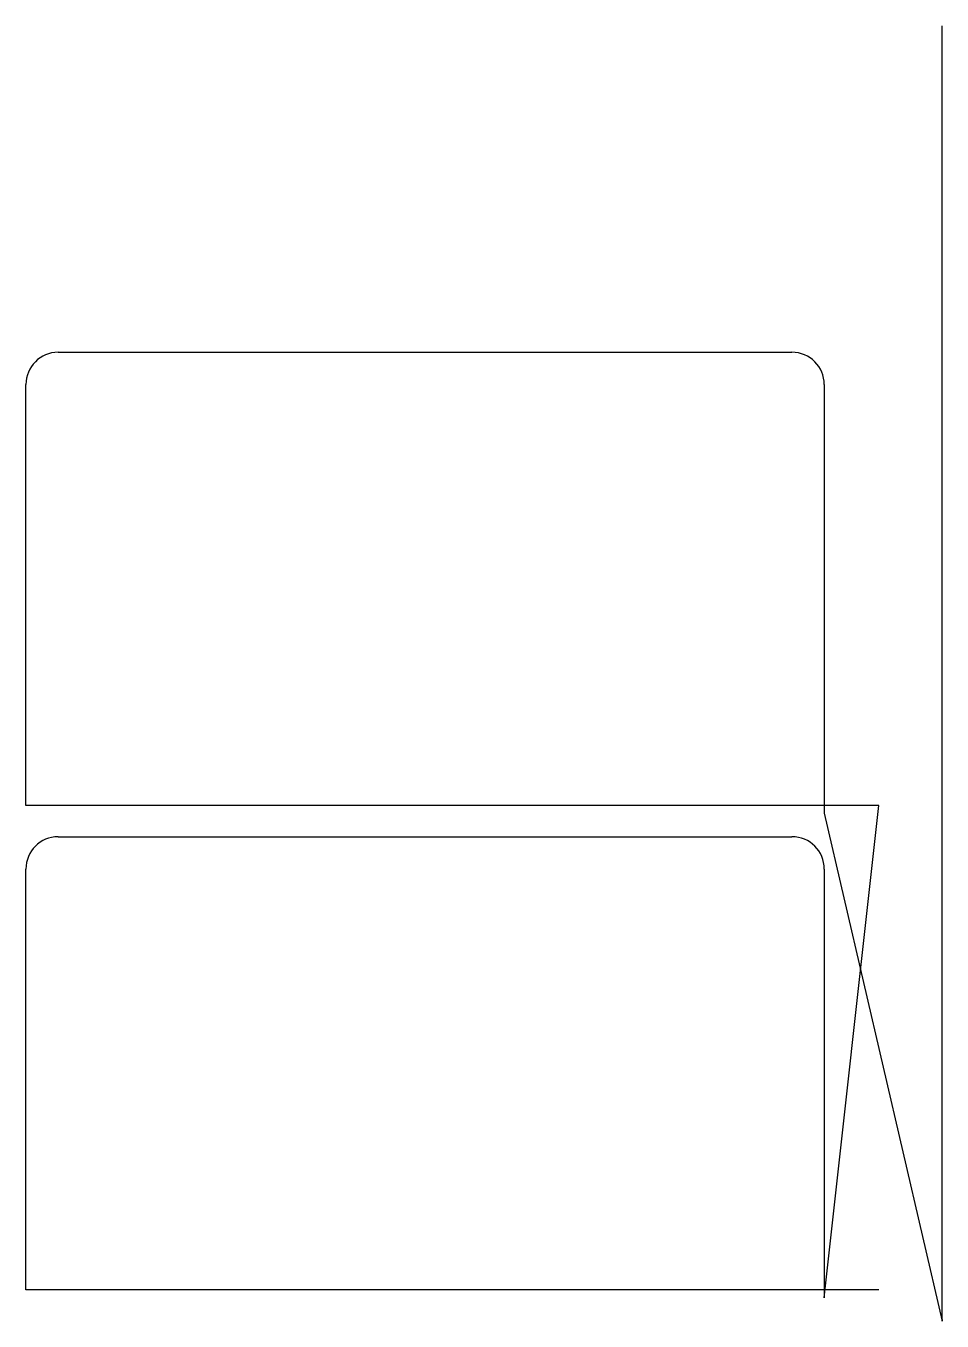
# Model space of a CAD drawing. Header units: metres. Extents: x 20 to 609, y 0 to 833.
import ezdxf

# ---------------------------------------------------------------- set-up
doc = ezdxf.new("R2010")
doc.units = ezdxf.units.M

msp = doc.modelspace()

# ---------------------------------------------------------------- linework, layer by layer
at = {"layer": 'TOOL_0'}
for p, q in [((609.293, 832), (609.293, 833)), ((609.293, 1), (609.293, 832)), ((40.75, 623.081), (512.75, 623.081)), ((20, 331.581), (20, 602.331)), ((533.5, 602.331), (533.5, 331.581)), ((533.5, 331.581), (20, 331.581)), ((533.5, 15.001), (568.5, 331.581)), ((568.5, 331.581), (533.5, 331.581)), ((533.5, 331.581), (533.5, 326.581)), ((533.5, 326.581), (609.293, 0)), ((40.75, 311.501), (512.75, 311.501)), ((20, 20.001), (20, 290.751)), ((533.5, 290.751), (533.5, 20.001)), ((533.5, 20.001), (20, 20.001)), ((568.5, 20.001), (533.5, 20.001)), ((533.5, 20.001), (533.5, 15.001)), ((609.293, 0), (609.293, 1)), ((609.293, 1), (609.293, 0)), ((609.293, 0), (609.293, 1))]:
    msp.add_line(p, q, dxfattribs=at)
for centre, start, end in [((40.75, 602.331), 90, 180), ((512.75, 602.331), 0, 90), ((40.75, 290.751), 90, 180), ((512.75, 290.751), 0, 90)]:
    msp.add_arc(centre, 20.75, start, end, dxfattribs=at)

doc.saveas('drawing.dxf')
